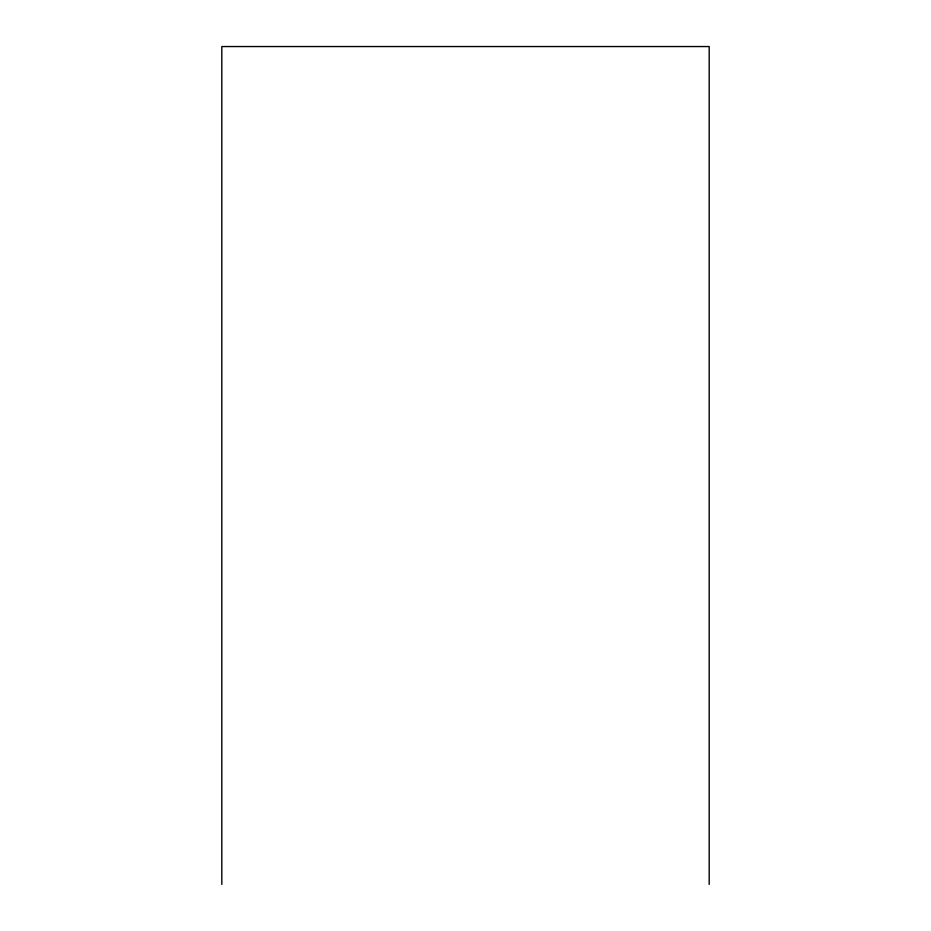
<?xml version="1.0" encoding="UTF-8"?>
<svg xmlns="http://www.w3.org/2000/svg" width="931" height="931" viewBox="0 0 931 931"><rect width="100%" height="100%" fill="white"/><g stroke="black" fill="none" stroke-linecap="round" stroke-linejoin="round"><path stroke-width="1.4" d="M709.189 884.45L709.189 46.55L221.811 46.55L221.811 884.45"/></g></svg>
